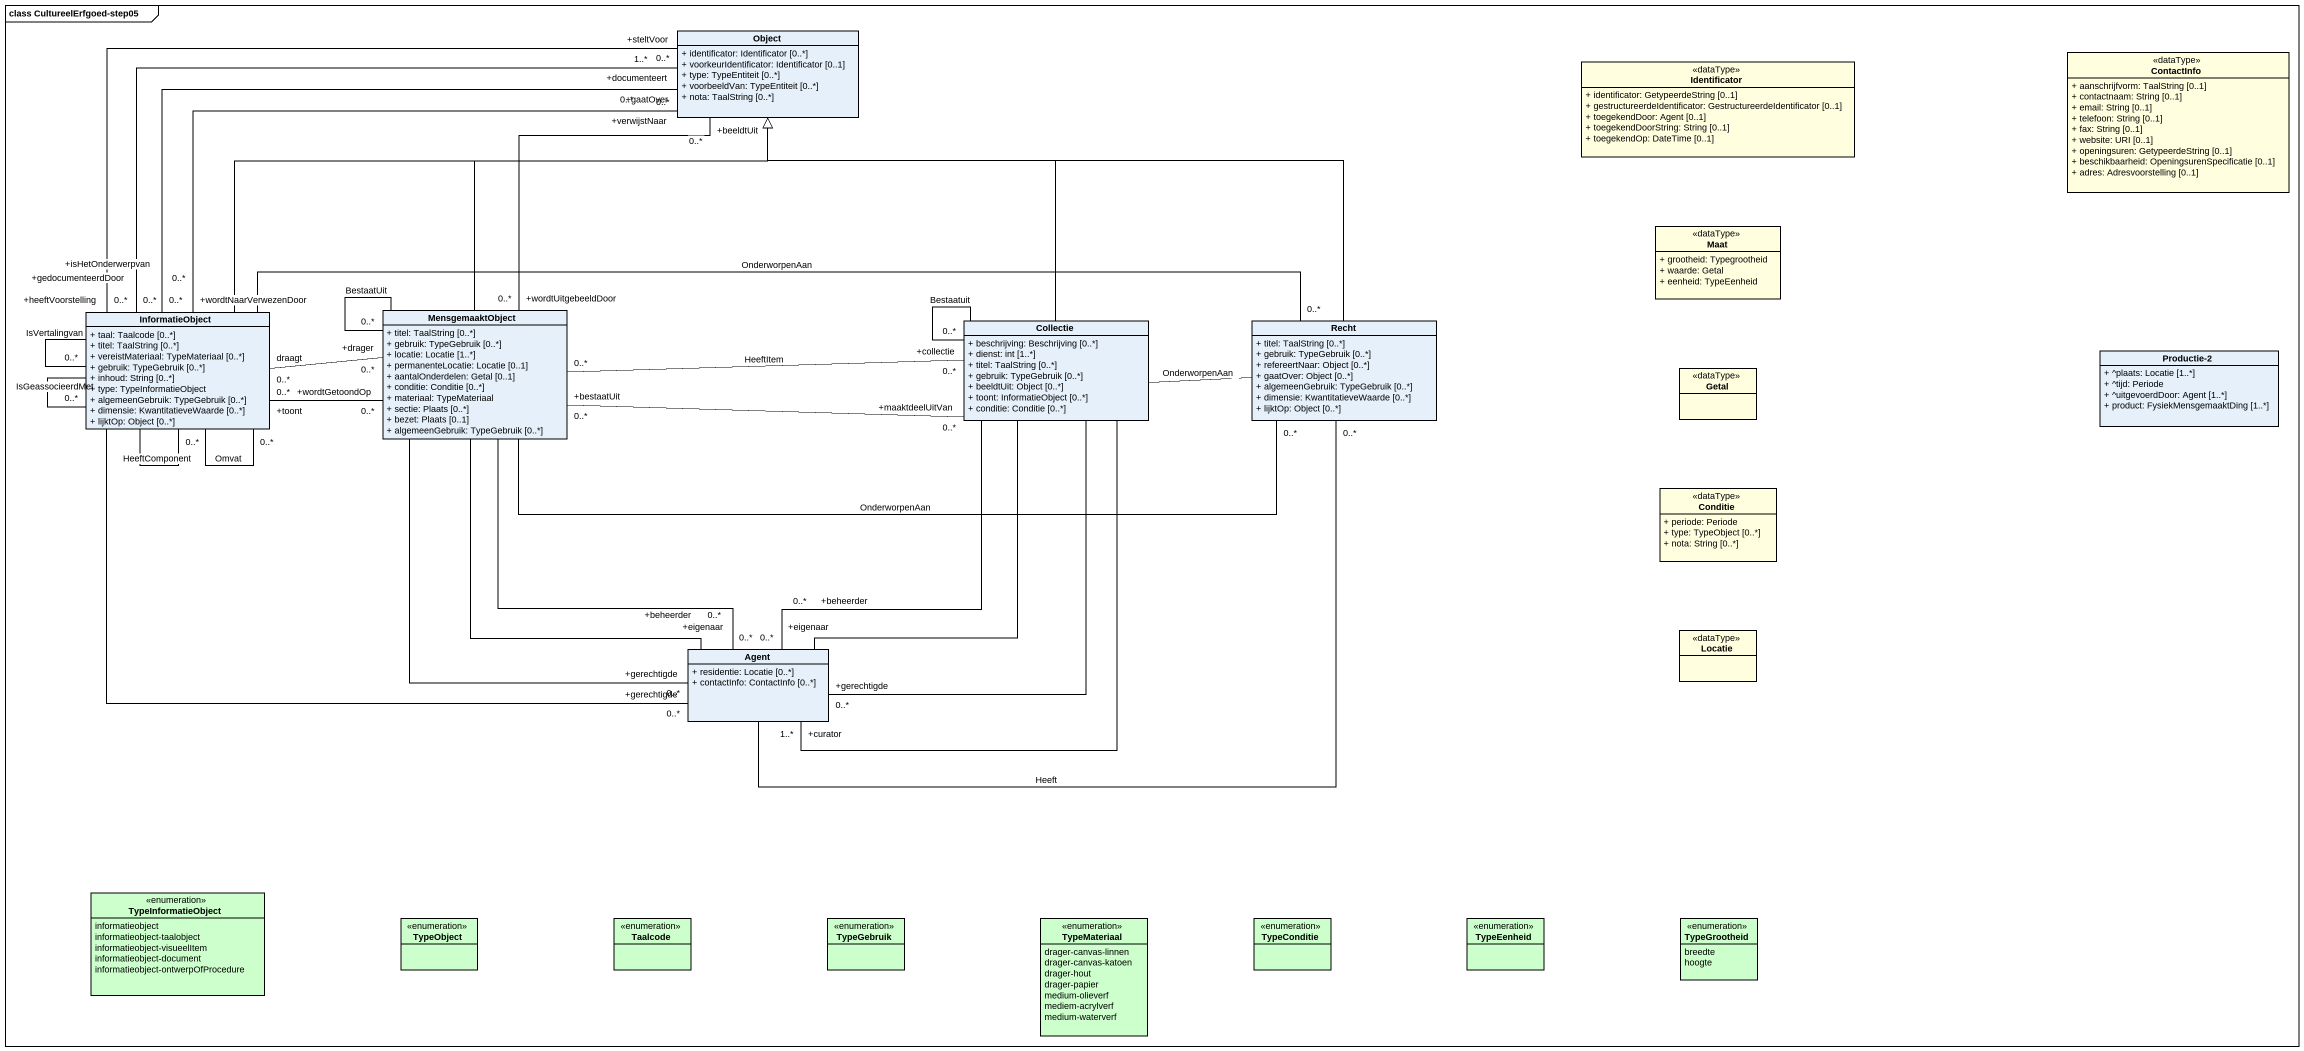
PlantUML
@startuml
mainframe class CultureelErfgoed-step05
hide circle
hide empty members
skinparam classAttributeIconSize 0
class "Object" as Object_ {
  + identificator: Identificator [0..*]
  + voorkeurIdentificator: Identificator [0..1]
  + type: TypeEntiteit [0..*]
  + voorbeeldVan: TypeEntiteit [0..*]
  + nota: TaalString [0..*]
}
class ContactInfo <<dataType>> #FFFFE0 {
  + aanschrijfvorm: TaalString [0..1]
  + contactnaam: String [0..1]
  + email: String [0..1]
  + telefoon: String [0..1]
  + fax: String [0..1]
  + website: URI [0..1]
  + openingsuren: GetypeerdeString [0..1]
  + beschikbaarheid: OpeningsurenSpecificatie [0..1]
  + adres: Adresvoorstelling [0..1]
}
class Identificator <<dataType>> #FFFFE0 {
  + identificator: GetypeerdeString [0..1]
  + gestructureerdeIdentificator: GestructureerdeIdentificator [0..1]
  + toegekendDoor: Agent [0..1]
  + toegekendDoorString: String [0..1]
  + toegekendOp: DateTime [0..1]
}
class Maat <<dataType>> #FFFFE0 {
  + grootheid: Typegrootheid
  + waarde: Getal
  + eenheid: TypeEenheid
}
class InformatieObject {
  + taal: Taalcode [0..*]
  + titel: TaalString [0..*]
  + vereistMateriaal: TypeMateriaal [0..*]
  + gebruik: TypeGebruik [0..*]
  + inhoud: String [0..*]
  + type: TypeInformatieObject
  + algemeenGebruik: TypeGebruik [0..*]
  + dimensie: KwantitatieveWaarde [0..*]
  + lijktOp: Object [0..*]
}
class MensgemaaktObject {
  + titel: TaalString [0..*]
  + gebruik: TypeGebruik [0..*]
  + locatie: Locatie [1..*]
  + permanenteLocatie: Locatie [0..1]
  + aantalOnderdelen: Getal [0..1]
  + conditie: Conditie [0..*]
  + materiaal: TypeMateriaal
  + sectie: Plaats [0..*]
  + bezet: Plaats [0..1]
  + algemeenGebruik: TypeGebruik [0..*]
}
class Collectie {
  + beschrijving: Beschrijving [0..*]
  + dienst: int [1..*]
  + titel: TaalString [0..*]
  + gebruik: TypeGebruik [0..*]
  + beeldtUit: Object [0..*]
  + toont: InformatieObject [0..*]
  + conditie: Conditie [0..*]
}
class Recht {
  + titel: TaalString [0..*]
  + gebruik: TypeGebruik [0..*]
  + refereertNaar: Object [0..*]
  + gaatOver: Object [0..*]
  + algemeenGebruik: TypeGebruik [0..*]
  + dimensie: KwantitatieveWaarde [0..*]
  + lijktOp: Object [0..*]
}
class "Productie-2" as Productie_2 {
  + ^plaats: Locatie [1..*]
  + ^tijd: Periode
  + ^uitgevoerdDoor: Agent [1..*]
  + product: FysiekMensgemaaktDing [1..*]
}
class Getal <<dataType>> #FFFFE0
class Conditie <<dataType>> #FFFFE0 {
  + periode: Periode
  + type: TypeObject [0..*]
  + nota: String [0..*]
}
class Locatie <<dataType>> #FFFFE0
class "Agent" as Agent_ {
  + residentie: Locatie [0..*]
  + contactInfo: ContactInfo [0..*]
}
enum TypeInformatieObject #CCFFCC {
  informatieobject
  informatieobject-taalobject
  informatieobject-visueelItem
  informatieobject-document
  informatieobject-ontwerpOfProcedure
}
enum TypeObject #CCFFCC
enum Taalcode #CCFFCC
enum TypeGebruik #CCFFCC
enum TypeMateriaal #CCFFCC {
  drager-canvas-linnen
  drager-canvas-katoen
  drager-hout
  drager-papier
  medium-olieverf
  mediem-acrylverf
  medium-waterverf
}
enum TypeConditie #CCFFCC
enum TypeEenheid #CCFFCC
enum TypeGrootheid #CCFFCC {
  breedte
  hoogte
}
InformatieObject "+heeftVoorstelling\n0..*" -right- "+steltVoor\n0..*" Object_
InformatieObject "+gedocumenteerdDoor\n0..*" -right- "+documenteert\n1..*" Object_
InformatieObject "+isHetOnderwerpvan\n0..*" -right- "+gaatOver\n0..*" Object_
InformatieObject "+wordtNaarVerwezenDoor\n0..*" -right- "+verwijstNaar\n0..*" Object_
InformatieObject -right-|> Object_
InformatieObject -- "0..*" InformatieObject : HeeftComponent
InformatieObject -- "0..*" InformatieObject : Omvat
InformatieObject -- "0..*" InformatieObject : IsGeassocieerdMet
InformatieObject -- "0..*" InformatieObject : IsVertalingvan
InformatieObject -right- "0..*" Recht : OnderworpenAan
InformatieObject -right- "+gerechtigde\n0..*" Agent_
MensgemaaktObject "+wordtUitgebeeldDoor\n0..*" -up- "+beeldtUit\n0..*" Object_
MensgemaaktObject -up-|> Object_
MensgemaaktObject "+wordtGetoondOp\n0..*" -left- "+toont\n0..*" InformatieObject
MensgemaaktObject "+drager\n0..*" -left- "draagt\n0..*" InformatieObject
MensgemaaktObject -- "0..*" MensgemaaktObject : BestaatUit
MensgemaaktObject -right- "0..*" Recht : OnderworpenAan
MensgemaaktObject -- "+eigenaar\n0..*" Agent_
MensgemaaktObject -- "+beheerder\n0..*" Agent_
MensgemaaktObject -- "+gerechtigde\n0..*" Agent_
Collectie -up-|> Object_
Collectie "+maaktdeelUitVan\n0..*" -left- "+bestaatUit\n0..*" MensgemaaktObject
Collectie "+collectie\n0..*" -left- "0..*" MensgemaaktObject : HeeftItem
Collectie -- "0..*" Collectie : Bestaatuit
Collectie -right- Recht : OnderworpenAan
Collectie -- "+eigenaar\n0..*" Agent_
Collectie -- "+beheerder\n0..*" Agent_
Collectie -- "+gerechtigde\n0..*" Agent_
Collectie -- "+curator\n1..*" Agent_
Recht -left-|> Object_
Agent_ -right- "0..*" Recht : Heeft
@enduml
